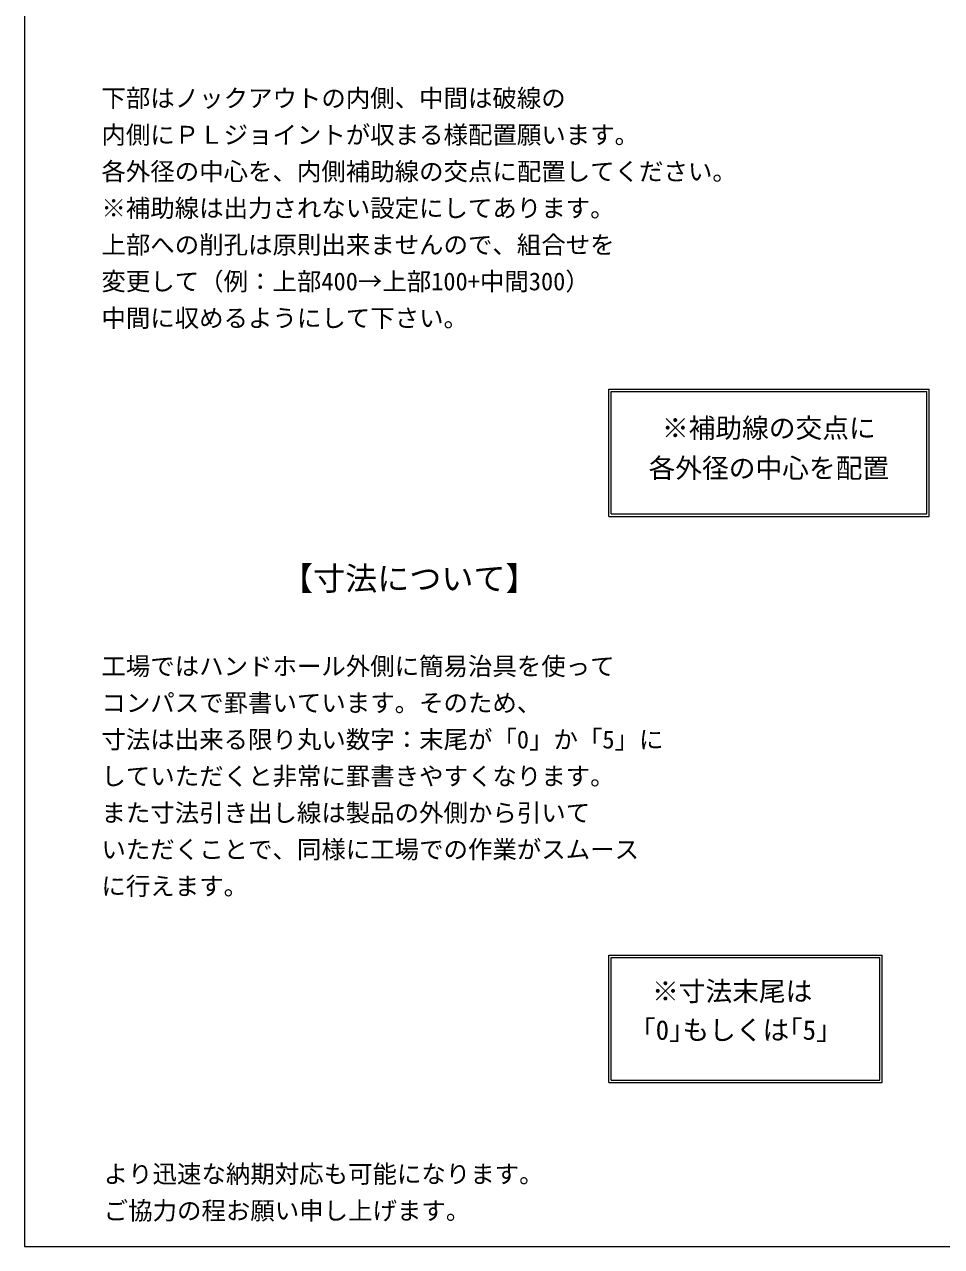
# Model space of a CAD drawing. Units: millimetres, scale not verified. Extents: x -4890 to 18490, y -2356 to 2356.
# Drawn here: x -4890 to -2944, y -1919 to 674 of the extents above; entities that cross this region are included whole.
import ezdxf
from ezdxf.enums import TextEntityAlignment as Align

# ---------------------------------------------------------------- set-up
doc = ezdxf.new("R2010")
doc.units = ezdxf.units.MM
doc.header["$LTSCALE"] = 10
for name, color, linetype, lineweight in [('0-2_waku', 7, 'Continuous', 18), ('0-8_uchigawa', 6, 'Continuous', 18), ('0-9_文字１', 7, 'Continuous', 18)]:
    doc.layers.add(name, color=color, linetype=linetype, lineweight=lineweight)
doc.styles.add('ＭＳ ゴシック', font='')
doc.styles.get('ＭＳ ゴシック').set_extended_font_data('MS Gothic')

msp = doc.modelspace()

# ---------------------------------------------------------------- linework, layer by layer
at = {"layer": '0-2_waku'}
for p, q in [((-4890.04, 2356.01), (-4890.04, -1918.99)), ((-4890.04, -1918.99), (-1830.04, -1918.99)), ((-4890.04, -1918.99), (-1830.04, -1918.99)), ((-4890.04, -1918.99), (-1830.04, -1918.99)), ((-4890.04, -1918.99), (-1830.04, -1918.99))]:
    msp.add_line(p, q, dxfattribs=at)
at = {"layer": '0-8_uchigawa'}
for p, q in [((-3650.51, -369.48), (-3650.51, -99.48)), ((-3650.51, -99.48), (-2970.51, -99.48)), ((-2970.51, -369.48), (-2970.51, -99.48)), ((-3645.51, -364.48), (-3645.51, -104.48)), ((-3645.51, -104.48), (-2975.51, -104.48)), ((-2975.51, -364.48), (-2975.51, -104.48)), ((-3650.51, -369.48), (-2970.51, -369.48)), ((-3645.51, -364.48), (-2975.51, -364.48)), ((-3650.51, -1300.7), (-3070.51, -1300.7)), ((-3650.51, -1570.7), (-3650.51, -1300.7)), ((-3645.51, -1305.7), (-3075.51, -1305.7)), ((-3645.51, -1565.7), (-3645.51, -1305.7)), ((-3075.51, -1565.7), (-3075.51, -1305.7)), ((-3070.51, -1570.7), (-3070.51, -1300.7)), ((-3650.51, -1570.7), (-3070.51, -1570.7)), ((-3645.51, -1565.7), (-3075.51, -1565.7))]:
    msp.add_line(p, q, dxfattribs=at)

# ---------------------------------------------------------------- texts
at = {"layer": '0-9_文字１', "style": 'ＭＳ ゴシック'}
for s, height, p in [('下部はノックアウトの内側、中間は破線の', 38.01, (-4726.74, 487.48)), ('内側にＰＬジョイントが収まる様配置願います。', 38.01, (-4726.74, 409.72)), ('各外径の中心を、内側補助線の交点に配置してください。', 38.01, (-4726.74, 331.96)), ('※補助線は出力されない設定にしてあります。', 38.01, (-4726.74, 254.2)), ('上部への削孔は原則出来ませんので、組合せを', 38.01, (-4726.74, 176.44)), ('変更して（例：上部400→上部100+中間300）', 38.01, (-4726.74, 98.68)), ('中間に収めるようにして下さい。', 38.01, (-4726.74, 20.92)), (' ※補助線の交点に', 41.57, (-3565.91, -215.31)), ('各外径の中心を配置', 41.57, (-3565.91, -300.36)), ('【寸法について】', 49.88, (-4345.7, -541.32)), ('工場ではハンドホール外側に簡易治具を使って', 38.01, (-4726.74, -717.95)), ('コンパスで罫書いています。そのため、', 38.01, (-4726.74, -795.71)), ('寸法は出来る限り丸い数字：末尾が「0」か「5」に', 38.01, (-4726.74, -873.47)), ('していただくと非常に罫書きやすくなります。', 38.01, (-4726.74, -951.23)), ('また寸法引き出し線は製品の外側から引いて', 38.01, (-4726.74, -1028.99)), ('いただくことで、同様に工場での作業がスムース', 38.01, (-4726.74, -1106.75)), ('に行えます。', 38.01, (-4726.74, -1184.51)), ('※寸法末尾は', 41.57, (-3558.57, -1410.44)), ('「0｣もしくは｢5｣', 41.57, (-3607.46, -1492.77)), ('より迅速な納期対応も可能になります。\u3000', 38.01, (-4721.9, -1795.41)), ('ご協力の程お願い申し上げます。', 38.01, (-4721.9, -1873.17))]:
    msp.add_text(s, height=height, dxfattribs=at).set_placement(p, align=Align.BOTTOM_LEFT)

doc.saveas('drawing.dxf')
